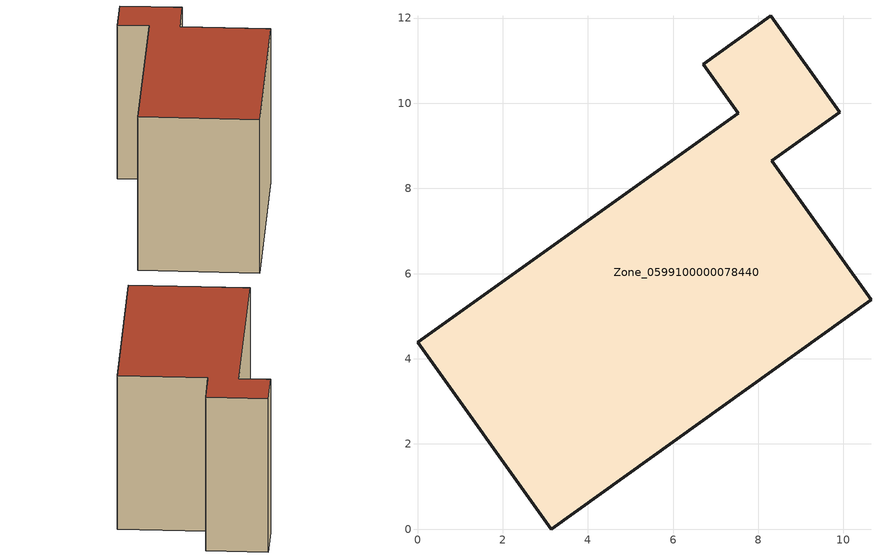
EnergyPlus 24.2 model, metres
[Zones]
Zone_0599100000078440
 floor ground (C_G): 3.13,0 0,4.39 7.53,9.76 6.71,10.91 8.3,12.05 9.92,9.79 8.32,8.65 10.65,5.39 z0
 wall outside (C_F): 9.92,9.79 8.3,12.05 6.71,10.91 7.53,9.76 0,4.39 3.13,0 10.65,5.39 8.32,8.65 9.92,9.79 z0:7.53
 roof outside (C_R): 0,4.39 3.13,0 10.65,5.39 8.32,8.65 9.92,9.79 8.3,12.05 6.71,10.91 7.53,9.76 z7.53
[BUILDING]
Pand.0599100000078440: North Axis=0; Terrain=City; Loads Convergence Tolerance Value=0.04; Temperature Convergence Tolerance Value=0.4; Solar Distribution=FullExterior; Maximum Number of Warmup Days=25; Minimum Number of Warmup Days=1
[Site:Location]
Rotterdam.The.Hague.AP_ZH_NLD Design_Conditions: Latitude=51.96; Longitude=4.45; Time Zone=1; Elevation=-4.5
[SITE:GROUNDTEMPERATURE:BUILDINGSURFACE]
18, 18, 18, 18, 18, 18, 18, 18, 18, 18, 18, 18
[MATERIAL] Thermal Absorptance=0.9; Solar Absorptance=0.7; Visible Absorptance=0.7
Name | Roughness | Thickness | Conductivity | Density | Specific Heat
G.TI.1975-1991 | MediumSmooth | 0.15 | 0.288461 | 540 | 1210
F.TI.1975-1991 | Rough | 0.3 | 0.230769 | 1920 | 840
R.TI.1975-1991 | MediumRough | 0.2 | 0.153846 | 1500 | 1000
[CONSTRUCTION]
C_G: G.TI.1975-1991
C_F: F.TI.1975-1991
C_R: R.TI.1975-1991
[ZONE]
Zone_0599100000078440: Type=1; Multiplier=1; Ceiling Height=Autocalculate; Volume=Autocalculate; Floor Area=autocalculate; Part of Total Floor Area=Yes
[ZONEINFILTRATION:DESIGNFLOWRATE]
Infil_Zone_0599100000078440: Zone or ZoneList or Space or SpaceList=Zone_0599100000078440; Schedule=AlwaysOn; Design Flow Rate Calculation Method=Flow/Area; Flow Rate per Floor Area=0.003; Constant Term Coefficient=1; Temperature Term Coefficient=0; Velocity Term Coefficient=0; Velocity Squared Term Coefficient=0
[HVACTEMPLATE:ZONE:IDEALLOADSAIRSYSTEM]
Zone_0599100000078440: Maximum Heating Supply Air Temperature=50; Minimum Cooling Supply Air Temperature=13; Maximum Heating Supply Air Humidity Ratio=0.0156; Minimum Cooling Supply Air Humidity Ratio=0.0077; Heating Limit=NoLimit; Cooling Limit=NoLimit; Dehumidification Control Type=ConstantSensibleHeatRatio; Cooling Sensible Heat Ratio=0.7; Dehumidification Setpoint=60; Humidification Control Type=None; Humidification Setpoint=30; Outdoor Air Method=None; Outdoor Air Flow Rate per Person=0.00944; Outdoor Air Flow Rate per Zone Floor Area=0; Outdoor Air Flow Rate per Zone=0; Demand Controlled Ventilation Type=None; Outdoor Air Economizer Type=NoEconomizer; Heat Recovery Type=None; Sensible Heat Recovery Effectiveness=0.7; Latent Heat Recovery Effectiveness=0.65
[ZONECONTROL:THERMOSTAT]
ThermostatControl_Zone_0599100000078440: Zone or ZoneList=Zone_0599100000078440; Control Type Schedule=DualSetpointControlType; Control 1=Thermostat_Zone_0599100000078440; Temperature Difference Between Cutout And Setpoint=0
[THERMOSTATSETPOINT:DUALSETPOINT]
Thermostat_Zone_0599100000078440: Heating Setpoint Temperature Schedule=HeatingSetpoint_Zone_0599100000078440; Cooling Setpoint Temperature Schedule=CoolingSetpoint_Zone_0599100000078440
[SCHEDULE:COMPACT]
HeatingSetpoint_Zone_0599100000078440: Through: 12/31, For: AllDays, Until: 24:00, 21
CoolingSetpoint_Zone_0599100000078440: Through: 12/31, For: AllDays, Until: 24:00, 24
DualSetpointControlType: Through: 12/31, For: AllDays, Until: 24:00, 4
AlwaysOn: Through: 12/31, For: AllDays, Until: 24:00, 1
